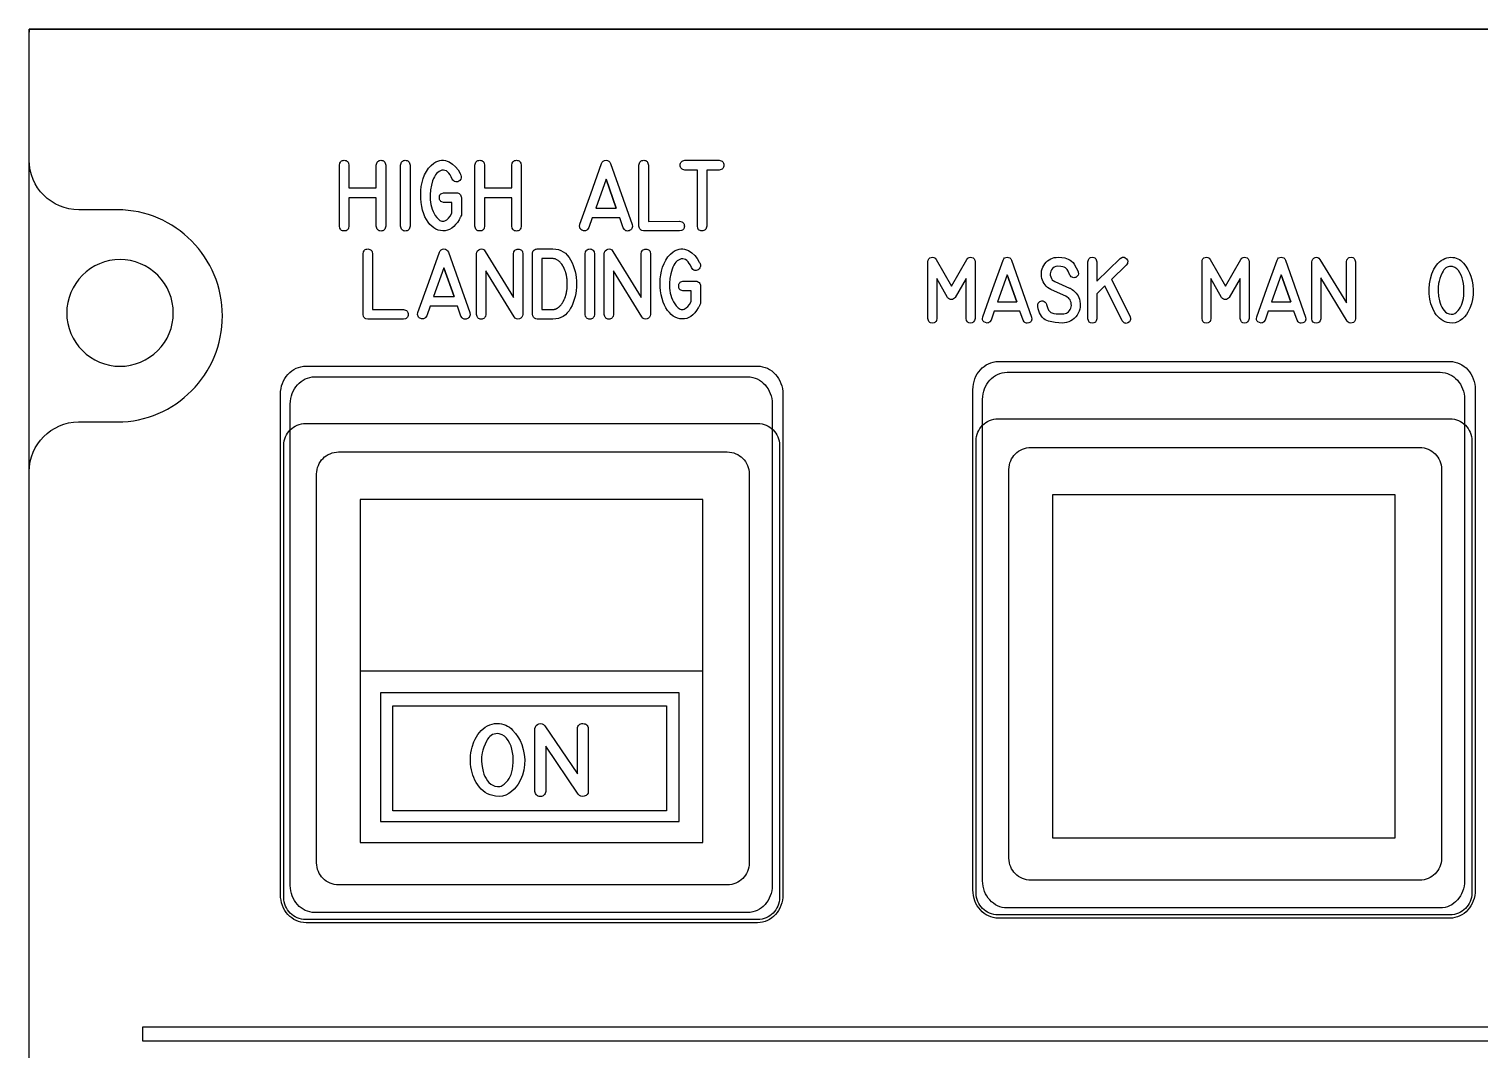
# Model space of a CAD drawing. Extents: x 27 to 704, y 10 to 614.
# Drawn here: x 27 to 94.7, y 132.2 to 179.8 of the extents above; entities that cross this region are included whole.
import ezdxf

# ---------------------------------------------------------------- set-up
doc = ezdxf.new("R2010")
doc.units = 0
for name, color, linetype in [('_BACKPANEL', 5, 'CONTINUOUS'), ('_ENGRAVING', 105, 'CONTINUOUS'), ('_LABELS', 30, 'CONTINUOUS'), ('_TOPLAYER', 1, 'CONTINUOUS')]:
    doc.layers.add(name, color=color, linetype=linetype)

msp = doc.modelspace()

# ---------------------------------------------------------------- linework, layer by layer
at = {"layer": '_BACKPANEL'}
for points in [[(171.966, 179.812), (26.966, 179.812), (26.965, 179.505), (26.965, 95.286), (26.965, 85.761), (168.214, 11.532), (170.976, 10.069), (171.088, 10.016), (171.201, 9.98), (171.266, 9.968), (171.333, 9.964), (171.46, 9.977), (171.579, 10.014), (171.687, 10.073), (171.78, 10.15), (171.858, 10.245), (171.916, 10.353), (171.953, 10.473), (171.966, 10.601), (171.966, 13.81), (171.966, 19.086), (171.966, 179.424)], [(39.889, 161.407), (60.985, 161.407), (61.09, 161.401), (61.193, 161.386), (61.291, 161.361), (61.386, 161.326), (61.475, 161.283), (61.56, 161.232), (61.639, 161.173), (61.712, 161.106), (61.778, 161.034), (61.837, 160.955), (61.889, 160.87), (61.932, 160.78), (61.966, 160.685), (61.991, 160.587), (62.007, 160.485), (62.012, 160.379), (62.012, 139.284), (62.007, 139.179), (61.991, 139.077), (61.966, 138.978), (61.932, 138.884), (61.889, 138.794), (61.837, 138.709), (61.778, 138.63), (61.712, 138.557), (61.639, 138.491), (61.56, 138.432), (61.475, 138.38), (61.386, 138.337), (61.291, 138.303), (61.193, 138.278), (61.09, 138.262), (60.985, 138.257), (39.889, 138.257), (39.784, 138.262), (39.682, 138.278), (39.583, 138.303), (39.489, 138.337), (39.399, 138.38), (39.314, 138.432), (39.235, 138.491), (39.162, 138.557), (39.096, 138.63), (39.037, 138.709), (38.986, 138.794), (38.943, 138.884), (38.908, 138.978), (38.883, 139.077), (38.868, 139.179), (38.862, 139.284), (38.862, 160.379), (38.868, 160.485), (38.883, 160.587), (38.908, 160.685), (38.943, 160.78), (38.986, 160.87), (39.037, 160.955), (39.096, 161.034), (39.162, 161.106), (39.235, 161.173), (39.314, 161.232), (39.399, 161.283), (39.489, 161.326), (39.583, 161.361), (39.682, 161.386), (39.784, 161.401)], [(72.215, 161.621), (93.311, 161.621), (93.416, 161.616), (93.518, 161.6), (93.617, 161.575), (93.711, 161.54), (93.801, 161.497), (93.886, 161.446), (93.965, 161.387), (94.038, 161.321), (94.104, 161.248), (94.163, 161.169), (94.214, 161.084), (94.257, 160.994), (94.292, 160.9), (94.317, 160.801), (94.333, 160.699), (94.338, 160.593), (94.338, 139.498), (94.333, 139.393), (94.317, 139.291), (94.292, 139.192), (94.257, 139.098), (94.214, 139.008), (94.163, 138.923), (94.104, 138.844), (94.038, 138.771), (93.965, 138.705), (93.886, 138.646), (93.801, 138.595), (93.711, 138.551), (93.617, 138.517), (93.518, 138.492), (93.416, 138.476), (93.311, 138.471), (72.215, 138.471), (72.11, 138.476), (72.008, 138.492), (71.909, 138.517), (71.815, 138.551), (71.725, 138.595), (71.64, 138.646), (71.561, 138.705), (71.488, 138.771), (71.422, 138.844), (71.363, 138.923), (71.312, 139.008), (71.268, 139.098), (71.234, 139.192), (71.209, 139.291), (71.193, 139.393), (71.188, 139.498), (71.188, 160.593), (71.193, 160.699), (71.209, 160.801), (71.234, 160.9), (71.268, 160.994), (71.312, 161.084), (71.363, 161.169), (71.422, 161.248), (71.488, 161.321), (71.561, 161.387), (71.64, 161.446), (71.725, 161.497), (71.815, 161.54), (71.909, 161.575), (72.008, 161.6), (72.11, 161.616)]]:
    msp.add_lwpolyline(points, close=True, dxfattribs=at)
msp.add_lwpolyline([(31.216, 164.074, 0.414214), (33.704, 166.562, 0.414214), (31.216, 169.051, 0.414214), (28.727, 166.562, 0.414214)], format="xyb", close=True, dxfattribs=at)
at = {"layer": '_ENGRAVING'}
for points in [[(41.457, 170.612), (41.457, 173.458), (41.483, 173.559), (41.505, 173.599), (41.531, 173.631), (41.562, 173.656), (41.599, 173.673), (41.64, 173.683), (41.687, 173.686), (41.734, 173.681), (41.775, 173.67), (41.81, 173.652), (41.839, 173.627), (41.864, 173.595), (41.882, 173.556), (41.902, 173.458), (41.902, 172.394), (43.173, 172.394), (43.173, 173.458), (43.199, 173.557), (43.22, 173.596), (43.245, 173.628), (43.276, 173.653), (43.311, 173.671), (43.351, 173.682), (43.396, 173.686), (43.441, 173.682), (43.482, 173.672), (43.517, 173.654), (43.548, 173.629), (43.573, 173.597), (43.594, 173.558), (43.621, 173.458), (43.621, 170.612), (43.594, 170.513), (43.573, 170.474), (43.548, 170.442), (43.517, 170.417), (43.482, 170.4), (43.441, 170.389), (43.396, 170.386), (43.351, 170.39), (43.311, 170.4), (43.276, 170.418), (43.245, 170.443), (43.22, 170.475), (43.199, 170.513), (43.173, 170.612), (43.173, 171.937), (41.902, 171.937), (41.902, 170.612), (41.882, 170.515), (41.864, 170.476), (41.839, 170.445), (41.81, 170.42), (41.775, 170.402), (41.734, 170.391), (41.687, 170.387), (41.64, 170.389), (41.599, 170.399), (41.562, 170.417), (41.531, 170.441), (41.505, 170.473), (41.483, 170.512)], [(44.759, 170.612), (44.732, 170.513), (44.711, 170.474), (44.685, 170.442), (44.654, 170.417), (44.619, 170.4), (44.579, 170.389), (44.534, 170.386), (44.489, 170.39), (44.448, 170.4), (44.413, 170.418), (44.383, 170.443), (44.357, 170.475), (44.337, 170.513), (44.31, 170.612), (44.31, 173.458), (44.337, 173.557), (44.357, 173.596), (44.383, 173.628), (44.413, 173.653), (44.448, 173.671), (44.489, 173.682), (44.534, 173.686), (44.579, 173.682), (44.619, 173.672), (44.654, 173.654), (44.685, 173.629), (44.711, 173.597), (44.732, 173.558), (44.759, 173.458)], [(46.332, 171.718), (46.318, 171.719), (46.233, 171.742), (46.2, 171.762), (46.173, 171.787), (46.152, 171.818), (46.137, 171.854), (46.125, 171.943), (46.137, 172.032), (46.152, 172.068), (46.173, 172.099), (46.2, 172.124), (46.233, 172.144), (46.318, 172.167), (46.332, 172.17), (46.346, 172.17), (46.929, 172.17), (46.973, 172.166), (47.014, 172.153), (47.051, 172.133), (47.086, 172.103), (47.115, 172.068), (47.135, 172.03), (47.147, 171.988), (47.151, 171.943), (47.151, 171.127), (47.132, 171.085), (47.121, 171.059), (47.11, 171.035), (47.098, 171.011), (47.085, 170.987), (47.074, 170.963), (47.061, 170.939), (47.047, 170.915), (46.968, 170.79), (46.885, 170.683), (46.797, 170.593), (46.704, 170.519), (46.606, 170.463), (46.504, 170.423), (46.397, 170.401), (46.286, 170.395), (46.175, 170.406), (46.068, 170.433), (45.965, 170.475), (45.868, 170.532), (45.774, 170.606), (45.686, 170.695), (45.602, 170.799), (45.522, 170.919), (45.453, 171.049), (45.394, 171.193), (45.344, 171.353), (45.304, 171.529), (45.275, 171.713), (45.258, 171.899), (45.253, 172.087), (45.261, 172.277), (45.283, 172.466), (45.319, 172.65), (45.37, 172.83), (45.436, 173.005), (45.518, 173.168), (45.618, 173.314), (45.736, 173.443), (45.872, 173.553), (45.963, 173.609), (46.053, 173.651), (46.142, 173.679), (46.231, 173.693), (46.319, 173.694), (46.406, 173.68), (46.493, 173.653), (46.58, 173.612), (46.741, 173.506), (46.881, 173.38), (46.998, 173.236), (47.095, 173.072), (47.107, 173.046), (47.117, 173.023), (47.129, 172.999), (47.147, 172.926), (47.146, 172.86), (47.126, 172.801), (47.088, 172.75), (47.041, 172.711), (46.993, 172.687), (46.942, 172.677), (46.889, 172.681), (46.839, 172.698), (46.794, 172.725), (46.756, 172.763), (46.723, 172.811), (46.676, 172.919), (46.624, 173.011), (46.57, 173.087), (46.512, 173.146), (46.451, 173.189), (46.386, 173.215), (46.319, 173.225), (46.247, 173.218), (46.177, 173.197), (46.111, 173.165), (46.049, 173.122), (45.993, 173.067), (45.94, 173), (45.893, 172.922), (45.849, 172.833), (45.811, 172.732), (45.751, 172.522), (45.712, 172.304), (45.694, 172.079), (45.699, 171.846), (45.71, 171.729), (45.729, 171.616), (45.755, 171.507), (45.79, 171.402), (45.831, 171.301), (45.881, 171.203), (45.937, 171.109), (46.002, 171.019), (46.096, 170.917), (46.144, 170.882), (46.191, 170.857), (46.239, 170.842), (46.287, 170.838), (46.336, 170.845), (46.384, 170.861), (46.476, 170.915), (46.558, 170.988), (46.629, 171.08), (46.69, 171.191), (46.708, 171.227), (46.708, 171.718)], [(47.787, 170.612), (47.787, 173.458), (47.814, 173.559), (47.835, 173.599), (47.861, 173.631), (47.892, 173.656), (47.929, 173.673), (47.971, 173.683), (48.017, 173.686), (48.064, 173.681), (48.105, 173.67), (48.14, 173.652), (48.17, 173.627), (48.194, 173.595), (48.212, 173.556), (48.232, 173.458), (48.232, 172.394), (49.503, 172.394), (49.503, 173.458), (49.53, 173.557), (49.55, 173.596), (49.576, 173.628), (49.606, 173.653), (49.641, 173.671), (49.681, 173.682), (49.727, 173.686), (49.772, 173.682), (49.812, 173.672), (49.847, 173.654), (49.878, 173.629), (49.904, 173.597), (49.924, 173.558), (49.952, 173.458), (49.952, 170.612), (49.924, 170.513), (49.904, 170.474), (49.878, 170.442), (49.847, 170.417), (49.812, 170.4), (49.772, 170.389), (49.727, 170.386), (49.681, 170.39), (49.641, 170.4), (49.606, 170.418), (49.576, 170.443), (49.55, 170.475), (49.53, 170.513), (49.503, 170.612), (49.503, 171.937), (48.232, 171.937), (48.232, 170.612), (48.212, 170.515), (48.194, 170.476), (48.17, 170.445), (48.14, 170.42), (48.105, 170.402), (48.064, 170.391), (48.017, 170.387), (47.971, 170.389), (47.929, 170.399), (47.892, 170.417), (47.861, 170.441), (47.835, 170.473), (47.814, 170.512)], [(52.688, 170.7), (53.194, 172.119), (53.701, 173.538), (53.734, 173.603), (53.779, 173.649), (53.837, 173.677), (53.908, 173.686), (53.979, 173.678), (54.038, 173.65), (54.083, 173.604), (54.117, 173.538), (55.129, 170.692), (55.138, 170.589), (55.132, 170.545), (55.118, 170.506), (55.098, 170.472), (55.07, 170.443), (55.035, 170.418), (54.993, 170.399), (54.948, 170.387), (54.907, 170.383), (54.867, 170.388), (54.831, 170.4), (54.797, 170.421), (54.765, 170.451), (54.71, 170.535), (54.548, 170.995), (53.261, 170.995), (53.103, 170.546), (53.047, 170.462), (53.015, 170.432), (52.981, 170.411), (52.943, 170.399), (52.903, 170.395), (52.861, 170.4), (52.816, 170.413), (52.773, 170.433), (52.738, 170.457), (52.71, 170.486), (52.69, 170.52), (52.678, 170.558), (52.674, 170.601)], [(55.664, 170.388), (55.577, 170.407), (55.541, 170.426), (55.511, 170.451), (55.485, 170.482), (55.465, 170.519), (55.44, 170.612), (55.44, 173.458), (55.467, 173.559), (55.488, 173.599), (55.514, 173.631), (55.545, 173.656), (55.582, 173.673), (55.623, 173.683), (55.67, 173.686), (55.717, 173.681), (55.758, 173.67), (55.793, 173.652), (55.823, 173.627), (55.847, 173.595), (55.865, 173.556), (55.885, 173.458), (55.885, 170.837), (57.342, 170.839), (57.44, 170.815), (57.479, 170.794), (57.51, 170.768), (57.534, 170.737), (57.551, 170.699), (57.561, 170.656), (57.564, 170.608), (57.56, 170.56), (57.549, 170.517), (57.532, 170.481), (57.507, 170.45), (57.476, 170.426), (57.438, 170.407), (57.341, 170.388)], [(58.171, 170.615), (58.171, 173.233), (57.591, 173.233), (57.494, 173.253), (57.456, 173.273), (57.425, 173.298), (57.401, 173.329), (57.384, 173.366), (57.374, 173.41), (57.371, 173.459), (57.374, 173.508), (57.385, 173.551), (57.402, 173.588), (57.426, 173.62), (57.457, 173.645), (57.495, 173.665), (57.591, 173.686), (59.194, 173.686), (59.289, 173.666), (59.327, 173.646), (59.357, 173.621), (59.381, 173.589), (59.398, 173.552), (59.409, 173.508), (59.412, 173.459), (59.409, 173.409), (59.399, 173.366), (59.382, 173.328), (59.358, 173.297), (59.327, 173.272), (59.29, 173.253), (59.194, 173.233), (58.616, 173.233), (58.616, 170.615), (58.588, 170.515), (58.566, 170.476), (58.539, 170.445), (58.508, 170.42), (58.471, 170.403), (58.43, 170.393), (58.383, 170.39), (58.337, 170.394), (58.296, 170.405), (58.261, 170.423), (58.231, 170.448), (58.208, 170.479), (58.19, 170.518)], [(54.387, 171.447), (53.907, 172.8), (53.423, 171.447)], [(53.907, 172.8), (54.387, 171.447)], [(42.783, 166.274), (42.697, 166.292), (42.662, 166.311), (42.631, 166.336), (42.606, 166.366), (42.586, 166.403), (42.561, 166.496), (42.561, 169.321), (42.587, 169.421), (42.608, 169.46), (42.634, 169.492), (42.666, 169.517), (42.702, 169.534), (42.743, 169.544), (42.79, 169.547), (42.836, 169.542), (42.876, 169.531), (42.911, 169.513), (42.941, 169.488), (42.965, 169.457), (42.983, 169.418), (43.003, 169.321), (43.003, 166.72), (44.449, 166.721), (44.546, 166.697), (44.585, 166.677), (44.616, 166.651), (44.64, 166.62), (44.657, 166.583), (44.667, 166.54), (44.669, 166.492), (44.665, 166.444), (44.655, 166.402), (44.637, 166.366), (44.613, 166.335), (44.582, 166.311), (44.544, 166.293), (44.448, 166.274)], [(45.126, 166.584), (45.629, 167.992), (46.132, 169.401), (46.165, 169.464), (46.21, 169.51), (46.267, 169.538), (46.338, 169.548), (46.408, 169.539), (46.466, 169.512), (46.512, 169.465), (46.545, 169.401), (47.549, 166.576), (47.558, 166.473), (47.552, 166.429), (47.539, 166.39), (47.519, 166.357), (47.491, 166.328), (47.456, 166.304), (47.414, 166.285), (47.37, 166.273), (47.329, 166.269), (47.29, 166.273), (47.253, 166.286), (47.22, 166.307), (47.188, 166.336), (47.134, 166.419), (46.972, 166.876), (45.695, 166.876), (45.538, 166.43), (45.483, 166.347), (45.451, 166.317), (45.417, 166.297), (45.38, 166.284), (45.34, 166.281), (45.298, 166.285), (45.253, 166.299), (45.211, 166.318), (45.176, 166.342), (45.149, 166.371), (45.129, 166.405), (45.117, 166.442), (45.112, 166.485)], [(50.022, 166.496), (50.012, 166.42), (49.983, 166.359), (49.933, 166.313), (49.863, 166.283), (49.788, 166.271), (49.722, 166.284), (49.665, 166.319), (49.616, 166.378), (48.3, 168.53), (48.3, 166.496), (48.273, 166.398), (48.253, 166.36), (48.227, 166.328), (48.197, 166.304), (48.162, 166.286), (48.123, 166.276), (48.078, 166.272), (48.034, 166.276), (47.994, 166.286), (47.959, 166.304), (47.929, 166.328), (47.904, 166.36), (47.884, 166.398), (47.858, 166.496), (47.858, 169.317), (47.877, 169.393), (47.911, 169.455), (47.961, 169.503), (48.025, 169.536), (48.094, 169.55), (48.156, 169.538), (48.213, 169.5), (48.264, 169.437), (49.58, 167.282), (49.58, 169.317), (49.606, 169.417), (49.626, 169.456), (49.652, 169.488), (49.683, 169.513), (49.72, 169.53), (49.761, 169.541), (49.808, 169.544), (49.855, 169.539), (49.896, 169.529), (49.931, 169.511), (49.961, 169.486), (49.985, 169.454), (50.003, 169.415), (50.022, 169.317)], [(50.692, 169.548), (51.43, 169.548), (51.563, 169.54), (51.688, 169.516), (51.803, 169.476), (51.911, 169.42), (52.01, 169.348), (52.1, 169.26), (52.181, 169.156), (52.254, 169.036), (52.318, 168.907), (52.374, 168.774), (52.421, 168.638), (52.46, 168.499), (52.49, 168.357), (52.511, 168.212), (52.524, 168.063), (52.528, 167.911), (52.524, 167.76), (52.511, 167.611), (52.49, 167.466), (52.46, 167.323), (52.421, 167.184), (52.374, 167.049), (52.318, 166.916), (52.253, 166.787), (52.18, 166.667), (52.099, 166.563), (52.009, 166.475), (51.91, 166.403), (51.803, 166.347), (51.687, 166.307), (51.563, 166.283), (51.43, 166.275), (50.692, 166.275), (50.695, 166.275), (50.692, 166.275), (50.635, 166.285), (50.564, 166.313), (50.513, 166.359), (50.483, 166.422), (50.474, 166.502), (50.472, 166.502), (50.474, 169.324), (50.472, 169.337), (50.478, 169.379), (50.492, 169.418), (50.512, 169.454), (50.54, 169.486), (50.574, 169.513), (50.61, 169.532), (50.65, 169.544), (50.693, 169.548)], [(53.373, 166.496), (53.346, 166.397), (53.326, 166.359), (53.3, 166.327), (53.27, 166.303), (53.235, 166.285), (53.195, 166.275), (53.15, 166.271), (53.105, 166.275), (53.065, 166.286), (53.03, 166.303), (53, 166.328), (52.975, 166.359), (52.954, 166.398), (52.928, 166.496), (52.928, 169.321), (52.954, 169.419), (52.975, 169.458), (53, 169.49), (53.03, 169.515), (53.065, 169.532), (53.105, 169.543), (53.15, 169.547), (53.195, 169.543), (53.235, 169.533), (53.27, 169.515), (53.3, 169.491), (53.326, 169.459), (53.346, 169.42), (53.373, 169.321)], [(55.983, 166.496), (55.973, 166.42), (55.943, 166.359), (55.893, 166.313), (55.823, 166.283), (55.748, 166.271), (55.682, 166.284), (55.625, 166.319), (55.577, 166.378), (54.26, 168.53), (54.26, 166.496), (54.233, 166.398), (54.213, 166.36), (54.187, 166.328), (54.157, 166.304), (54.122, 166.286), (54.083, 166.276), (54.038, 166.272), (53.994, 166.276), (53.954, 166.286), (53.92, 166.304), (53.89, 166.328), (53.865, 166.36), (53.844, 166.398), (53.818, 166.496), (53.818, 169.317), (53.837, 169.393), (53.872, 169.455), (53.921, 169.503), (53.985, 169.536), (54.054, 169.55), (54.117, 169.538), (54.173, 169.5), (54.224, 169.437), (55.541, 167.282), (55.541, 169.317), (55.566, 169.417), (55.587, 169.456), (55.612, 169.488), (55.644, 169.513), (55.68, 169.53), (55.722, 169.541), (55.769, 169.544), (55.815, 169.539), (55.856, 169.529), (55.892, 169.511), (55.921, 169.486), (55.945, 169.454), (55.963, 169.415), (55.983, 169.317)], [(57.504, 167.593), (57.49, 167.595), (57.407, 167.618), (57.374, 167.638), (57.347, 167.663), (57.326, 167.693), (57.311, 167.729), (57.299, 167.817), (57.311, 167.905), (57.326, 167.941), (57.347, 167.972), (57.374, 167.997), (57.407, 168.016), (57.49, 168.039), (57.504, 168.042), (57.518, 168.042), (58.097, 168.042), (58.141, 168.038), (58.181, 168.026), (58.219, 168.005), (58.253, 167.976), (58.281, 167.941), (58.301, 167.903), (58.314, 167.862), (58.318, 167.817), (58.318, 167.007), (58.299, 166.966), (58.288, 166.94), (58.277, 166.916), (58.264, 166.892), (58.252, 166.868), (58.241, 166.844), (58.228, 166.82), (58.214, 166.796), (58.136, 166.673), (58.053, 166.566), (57.966, 166.477), (57.873, 166.404), (57.777, 166.348), (57.675, 166.309), (57.569, 166.286), (57.459, 166.281), (57.348, 166.292), (57.242, 166.318), (57.141, 166.36), (57.044, 166.417), (56.951, 166.49), (56.863, 166.578), (56.779, 166.682), (56.7, 166.801), (56.632, 166.929), (56.573, 167.073), (56.524, 167.232), (56.484, 167.406), (56.455, 167.588), (56.438, 167.773), (56.434, 167.96), (56.442, 168.149), (56.463, 168.336), (56.499, 168.519), (56.55, 168.697), (56.615, 168.871), (56.696, 169.033), (56.796, 169.178), (56.913, 169.305), (57.048, 169.415), (57.138, 169.47), (57.227, 169.512), (57.316, 169.54), (57.404, 169.554), (57.491, 169.555), (57.578, 169.541), (57.665, 169.514), (57.75, 169.473), (57.91, 169.368), (58.049, 169.244), (58.166, 169.1), (58.261, 168.937), (58.274, 168.912), (58.283, 168.889), (58.296, 168.865), (58.313, 168.793), (58.312, 168.727), (58.293, 168.669), (58.255, 168.618), (58.209, 168.579), (58.16, 168.555), (58.11, 168.545), (58.058, 168.55), (58.007, 168.566), (57.963, 168.593), (57.925, 168.631), (57.893, 168.678), (57.845, 168.786), (57.795, 168.877), (57.741, 168.952), (57.683, 169.011), (57.622, 169.053), (57.558, 169.079), (57.491, 169.089), (57.42, 169.083), (57.35, 169.062), (57.285, 169.03), (57.224, 168.987), (57.168, 168.932), (57.116, 168.866), (57.068, 168.789), (57.025, 168.7), (56.987, 168.6), (56.927, 168.392), (56.889, 168.176), (56.872, 167.952), (56.876, 167.721), (56.887, 167.605), (56.906, 167.493), (56.932, 167.385), (56.966, 167.28), (57.007, 167.179), (57.056, 167.083), (57.113, 166.989), (57.177, 166.9), (57.27, 166.799), (57.318, 166.763), (57.365, 166.739), (57.412, 166.724), (57.46, 166.72), (57.508, 166.727), (57.556, 166.743), (57.647, 166.797), (57.728, 166.869), (57.799, 166.961), (57.86, 167.071), (57.877, 167.106), (57.877, 167.593)], [(46.813, 167.325), (46.336, 168.667), (45.857, 167.325)], [(46.336, 168.667), (46.813, 167.325)], [(51.43, 166.726), (51.436, 166.726), (51.444, 166.726), (51.449, 166.727), (51.456, 166.728), (51.463, 166.728), (51.472, 166.729), (51.478, 166.73), (51.486, 166.731), (51.492, 166.732), (51.5, 166.732), (51.513, 166.735), (51.519, 166.738), (51.527, 166.742), (51.534, 166.743), (51.543, 166.745), (51.549, 166.747), (51.557, 166.75), (51.571, 166.756), (51.586, 166.763), (51.593, 166.765), (51.601, 166.769), (51.613, 166.777), (51.629, 166.785), (51.635, 166.789), (51.643, 166.795), (51.657, 166.804), (51.664, 166.808), (51.673, 166.814), (51.679, 166.819), (51.687, 166.825), (51.693, 166.829), (51.701, 166.835), (51.717, 166.847), (51.729, 166.86), (51.735, 166.867), (51.743, 166.875), (51.749, 166.881), (51.757, 166.889), (51.771, 166.902), (51.778, 166.908), (51.785, 166.916), (51.792, 166.923), (51.8, 166.932), (51.812, 166.948), (51.826, 166.966), (51.839, 166.983), (51.845, 166.992), (51.853, 167.001), (51.858, 167.01), (51.865, 167.02), (51.871, 167.03), (51.878, 167.041), (51.89, 167.06), (51.896, 167.07), (51.903, 167.081), (51.908, 167.091), (51.916, 167.101), (51.925, 167.122), (51.93, 167.133), (51.937, 167.146), (51.943, 167.157), (51.95, 167.168), (51.954, 167.18), (51.959, 167.192), (51.97, 167.216), (51.981, 167.242), (51.985, 167.254), (51.991, 167.268), (51.995, 167.28), (52, 167.295), (52.008, 167.32), (52.012, 167.333), (52.017, 167.347), (52.025, 167.375), (52.035, 167.402), (52.037, 167.415), (52.041, 167.431), (52.044, 167.444), (52.049, 167.459), (52.051, 167.471), (52.055, 167.486), (52.06, 167.517), (52.062, 167.53), (52.066, 167.546), (52.068, 167.559), (52.071, 167.574), (52.075, 167.605), (52.078, 167.619), (52.082, 167.635), (52.085, 167.665), (52.086, 167.679), (52.088, 167.696), (52.091, 167.726), (52.093, 167.756), (52.094, 167.788), (52.096, 167.819), (52.097, 167.834), (52.099, 167.851), (52.1, 167.864), (52.1, 167.881), (52.1, 167.895), (52.1, 167.911), (52.1, 167.927), (52.1, 167.942), (52.1, 167.957), (52.099, 167.974), (52.099, 167.988), (52.099, 168.004), (52.096, 168.036), (52.094, 168.065), (52.091, 168.098), (52.09, 168.127), (52.086, 168.157), (52.084, 168.172), (52.083, 168.188), (52.077, 168.218), (52.074, 168.232), (52.072, 168.247), (52.068, 168.277), (52.063, 168.308), (52.055, 168.336), (52.05, 168.364), (52.046, 168.377), (52.042, 168.392), (52.038, 168.406), (52.035, 168.421), (52.027, 168.448), (52.019, 168.475), (52.013, 168.487), (52.01, 168.501), (52, 168.528), (51.991, 168.554), (51.985, 168.566), (51.981, 168.579), (51.975, 168.59), (51.97, 168.603), (51.959, 168.627), (51.95, 168.65), (51.939, 168.674), (51.933, 168.684), (51.928, 168.694), (51.916, 168.717), (51.903, 168.737), (51.896, 168.748), (51.89, 168.758), (51.878, 168.777), (51.872, 168.787), (51.867, 168.797), (51.84, 168.833), (51.815, 168.868), (51.787, 168.9), (51.759, 168.931), (51.732, 168.958), (51.702, 168.982), (51.673, 169.006), (51.643, 169.027), (51.615, 169.044), (51.586, 169.059), (51.557, 169.07), (51.527, 169.081), (51.513, 169.085), (51.5, 169.091), (51.472, 169.095), (51.444, 169.097), (51.436, 169.097), (51.43, 169.097), (50.913, 169.097), (50.913, 166.726)], [(71.134, 166.297), (71.109, 166.205), (71.066, 166.14), (71.038, 166.117), (71.005, 166.101), (70.926, 166.088), (70.847, 166.101), (70.814, 166.118), (70.786, 166.141), (70.743, 166.206), (70.719, 166.297), (70.719, 168.172), (70.214, 167.291), (70.172, 167.248), (70.128, 167.216), (70.082, 167.196), (70.033, 167.188), (69.985, 167.192), (69.939, 167.211), (69.896, 167.244), (69.856, 167.291), (69.354, 168.168), (69.355, 166.297), (69.333, 166.206), (69.314, 166.17), (69.29, 166.141), (69.261, 166.118), (69.227, 166.102), (69.142, 166.089), (69.059, 166.103), (69.025, 166.119), (68.997, 166.142), (68.974, 166.171), (68.957, 166.207), (68.938, 166.297), (68.938, 168.949), (68.952, 169.026), (68.982, 169.087), (69.027, 169.13), (69.087, 169.155), (69.153, 169.162), (69.215, 169.148), (69.273, 169.114), (69.326, 169.06), (70.034, 167.818), (70.75, 169.06), (70.803, 169.114), (70.86, 169.148), (70.921, 169.161), (70.986, 169.154), (71.046, 169.129), (71.091, 169.086), (71.12, 169.026), (71.134, 168.949)], [(71.498, 166.377), (71.97, 167.7), (72.443, 169.024), (72.474, 169.084), (72.516, 169.127), (72.57, 169.153), (72.636, 169.162), (72.702, 169.154), (72.757, 169.128), (72.8, 169.085), (72.831, 169.024), (73.775, 166.369), (73.783, 166.273), (73.777, 166.232), (73.765, 166.195), (73.746, 166.163), (73.72, 166.136), (73.648, 166.096), (73.567, 166.081), (73.531, 166.085), (73.497, 166.097), (73.465, 166.117), (73.436, 166.144), (73.384, 166.222), (73.233, 166.652), (72.032, 166.652), (71.885, 166.233), (71.833, 166.154), (71.803, 166.127), (71.771, 166.107), (71.736, 166.096), (71.699, 166.092), (71.617, 166.109), (71.545, 166.15), (71.519, 166.177), (71.5, 166.209), (71.489, 166.244), (71.485, 166.284)], [(75.546, 167.724), (75.57, 167.713), (75.596, 167.7), (75.62, 167.686), (75.643, 167.672), (75.667, 167.658), (75.736, 167.606), (75.799, 167.551), (75.854, 167.49), (75.903, 167.425), (75.944, 167.355), (75.979, 167.28), (76.007, 167.201), (76.028, 167.117), (76.044, 166.98), (76.039, 166.839), (76.022, 166.739), (75.992, 166.643), (75.951, 166.55), (75.899, 166.462), (75.837, 166.38), (75.767, 166.308), (75.69, 166.246), (75.605, 166.194), (75.509, 166.149), (75.412, 166.117), (75.313, 166.098), (75.212, 166.092), (75.043, 166.097), (74.878, 166.114), (74.717, 166.142), (74.559, 166.181), (74.485, 166.208), (74.415, 166.244), (74.351, 166.29), (74.293, 166.345), (74.241, 166.41), (74.194, 166.483), (74.152, 166.567), (74.116, 166.659), (74.09, 166.761), (74.069, 166.866), (74.064, 166.919), (74.071, 166.968), (74.09, 167.014), (74.121, 167.057), (74.161, 167.092), (74.205, 167.114), (74.253, 167.123), (74.306, 167.12), (74.36, 167.102), (74.405, 167.071), (74.441, 167.028), (74.468, 166.973), (74.473, 166.959), (74.514, 166.813), (74.57, 166.699), (74.602, 166.655), (74.638, 166.619), (74.677, 166.59), (74.719, 166.571), (74.816, 166.543), (74.93, 166.525), (75.061, 166.515), (75.209, 166.514), (75.278, 166.518), (75.342, 166.531), (75.4, 166.552), (75.452, 166.583), (75.499, 166.621), (75.54, 166.669), (75.575, 166.725), (75.605, 166.79), (75.624, 166.852), (75.632, 166.915), (75.631, 166.98), (75.62, 167.046), (75.6, 167.109), (75.572, 167.168), (75.536, 167.22), (75.492, 167.267), (75.442, 167.304), (75.38, 167.338), (74.698, 167.643), (74.676, 167.655), (74.596, 167.702), (74.524, 167.754), (74.461, 167.811), (74.405, 167.873), (74.357, 167.939), (74.317, 168.01), (74.285, 168.086), (74.261, 168.166), (74.241, 168.261), (74.232, 168.354), (74.234, 168.444), (74.246, 168.531), (74.268, 168.616), (74.301, 168.699), (74.344, 168.779), (74.398, 168.856), (74.46, 168.928), (74.526, 168.99), (74.596, 169.043), (74.672, 169.085), (74.751, 169.119), (74.836, 169.143), (74.925, 169.157), (75.019, 169.162), (75.181, 169.157), (75.334, 169.128), (75.408, 169.109), (75.483, 169.079), (75.57, 169.031), (75.647, 168.974), (75.712, 168.909), (75.767, 168.836), (75.861, 168.675), (75.945, 168.501), (75.958, 168.462), (75.963, 168.392), (75.944, 168.329), (75.907, 168.272), (75.876, 168.245), (75.837, 168.222), (75.796, 168.209), (75.753, 168.205), (75.708, 168.212), (75.665, 168.227), (75.627, 168.252), (75.595, 168.287), (75.568, 168.332), (75.486, 168.51), (75.434, 168.593), (75.365, 168.66), (75.302, 168.696), (75.235, 168.72), (75.14, 168.737), (75.004, 168.741), (74.911, 168.729), (74.83, 168.696), (74.76, 168.642), (74.702, 168.567), (74.672, 168.511), (74.654, 168.451), (74.646, 168.389), (74.649, 168.323), (74.667, 168.244), (74.698, 168.175), (74.743, 168.115), (74.802, 168.064), (74.816, 168.055), (74.832, 168.045), (74.848, 168.037), (74.866, 168.03)], [(77.905, 169.105), (77.987, 169.151), (78.026, 169.161), (78.064, 169.164), (78.1, 169.158), (78.136, 169.143), (78.203, 169.091), (78.251, 169.02), (78.262, 168.984), (78.266, 168.948), (78.261, 168.911), (78.247, 168.874), (78.195, 168.799), (77.514, 168.13), (78.378, 166.392), (78.395, 166.294), (78.392, 166.252), (78.383, 166.213), (78.367, 166.179), (78.343, 166.149), (78.275, 166.101), (78.196, 166.077), (78.16, 166.078), (78.125, 166.086), (78.093, 166.103), (78.062, 166.127), (78.007, 166.201), (77.2, 167.824), (76.824, 167.455), (76.824, 166.294), (76.799, 166.202), (76.779, 166.166), (76.754, 166.136), (76.725, 166.113), (76.69, 166.097), (76.608, 166.085), (76.526, 166.099), (76.494, 166.115), (76.466, 166.138), (76.444, 166.168), (76.427, 166.204), (76.409, 166.294), (76.409, 168.949), (76.427, 169.04), (76.444, 169.076), (76.466, 169.106), (76.494, 169.129), (76.526, 169.146), (76.608, 169.161), (76.69, 169.149), (76.725, 169.133), (76.754, 169.11), (76.779, 169.08), (76.799, 169.043), (76.824, 168.949), (76.824, 168.043)], [(83.928, 166.297), (83.903, 166.205), (83.86, 166.14), (83.832, 166.117), (83.799, 166.101), (83.72, 166.088), (83.641, 166.101), (83.608, 166.118), (83.58, 166.141), (83.538, 166.206), (83.513, 166.297), (83.513, 168.172), (83.008, 167.291), (82.966, 167.248), (82.922, 167.216), (82.876, 167.196), (82.827, 167.188), (82.779, 167.192), (82.733, 167.211), (82.69, 167.244), (82.65, 167.291), (82.148, 168.168), (82.149, 166.297), (82.127, 166.206), (82.108, 166.17), (82.084, 166.141), (82.055, 166.118), (82.021, 166.102), (81.937, 166.089), (81.853, 166.103), (81.819, 166.119), (81.791, 166.142), (81.768, 166.171), (81.751, 166.207), (81.733, 166.297), (81.733, 168.949), (81.746, 169.026), (81.776, 169.087), (81.821, 169.13), (81.881, 169.155), (81.948, 169.162), (82.009, 169.148), (82.067, 169.114), (82.12, 169.06), (82.828, 167.818), (83.544, 169.06), (83.597, 169.114), (83.654, 169.148), (83.715, 169.161), (83.78, 169.154), (83.84, 169.129), (83.885, 169.086), (83.914, 169.026), (83.928, 168.949)], [(84.292, 166.377), (84.764, 167.7), (85.237, 169.024), (85.268, 169.084), (85.31, 169.127), (85.364, 169.153), (85.43, 169.162), (85.497, 169.154), (85.551, 169.128), (85.594, 169.085), (85.625, 169.024), (86.569, 166.369), (86.577, 166.273), (86.572, 166.232), (86.559, 166.195), (86.54, 166.163), (86.514, 166.136), (86.442, 166.096), (86.361, 166.081), (86.325, 166.085), (86.291, 166.097), (86.259, 166.117), (86.23, 166.144), (86.178, 166.222), (86.027, 166.652), (84.827, 166.652), (84.679, 166.233), (84.627, 166.154), (84.597, 166.127), (84.565, 166.107), (84.53, 166.096), (84.493, 166.092), (84.411, 166.109), (84.339, 166.15), (84.313, 166.177), (84.295, 166.209), (84.283, 166.244), (84.279, 166.284)], [(88.892, 166.294), (88.883, 166.223), (88.855, 166.165), (88.808, 166.123), (88.743, 166.094), (88.672, 166.083), (88.61, 166.095), (88.556, 166.128), (88.511, 166.183), (87.274, 168.206), (87.274, 166.294), (87.249, 166.202), (87.206, 166.137), (87.177, 166.114), (87.145, 166.097), (87.066, 166.084), (86.987, 166.097), (86.954, 166.114), (86.926, 166.137), (86.883, 166.202), (86.859, 166.294), (86.859, 168.946), (86.877, 169.017), (86.909, 169.075), (86.955, 169.12), (87.016, 169.151), (87.08, 169.164), (87.139, 169.153), (87.192, 169.118), (87.24, 169.058), (88.477, 167.033), (88.477, 168.946), (88.501, 169.039), (88.52, 169.076), (88.545, 169.106), (88.574, 169.129), (88.608, 169.146), (88.691, 169.158), (88.774, 169.144), (88.807, 169.127), (88.835, 169.104), (88.857, 169.074), (88.874, 169.038), (88.892, 168.946)], [(94.29, 168.278), (94.347, 168.068), (94.383, 167.854), (94.398, 167.636), (94.392, 167.414), (94.364, 167.196), (94.315, 166.986), (94.244, 166.787), (94.151, 166.598), (94.08, 166.487), (93.996, 166.385), (93.901, 166.292), (93.793, 166.207), (93.677, 166.14), (93.555, 166.099), (93.427, 166.084), (93.293, 166.095), (93.184, 166.12), (93.083, 166.154), (92.987, 166.199), (92.899, 166.253), (92.817, 166.317), (92.741, 166.391), (92.672, 166.475), (92.609, 166.569), (92.503, 166.772), (92.423, 166.986), (92.368, 167.212), (92.338, 167.448), (92.333, 167.689), (92.352, 167.926), (92.397, 168.16), (92.466, 168.392), (92.509, 168.503), (92.559, 168.606), (92.615, 168.701), (92.677, 168.788), (92.745, 168.868), (92.819, 168.94), (92.899, 169.004), (92.985, 169.06), (93.073, 169.104), (93.163, 169.136), (93.255, 169.155), (93.349, 169.162), (93.437, 169.157), (93.521, 169.144), (93.602, 169.123), (93.678, 169.092), (93.75, 169.053), (93.817, 169.005), (93.881, 168.949), (93.941, 168.883), (94.049, 168.741), (94.143, 168.593), (94.223, 168.438)], [(93.36, 168.735), (93.295, 168.731), (93.233, 168.717), (93.176, 168.694), (93.122, 168.661), (93.073, 168.619), (93.028, 168.568), (92.987, 168.508), (92.95, 168.438), (92.887, 168.295), (92.837, 168.163), (92.799, 168.041), (92.774, 167.931), (92.755, 167.762), (92.754, 167.56), (92.773, 167.344), (92.816, 167.13), (92.846, 167.026), (92.884, 166.928), (92.928, 166.835), (92.979, 166.747), (93.038, 166.669), (93.105, 166.605), (93.181, 166.556), (93.265, 166.521), (93.364, 166.502), (93.457, 166.509), (93.542, 166.543), (93.62, 166.604), (93.69, 166.68), (93.752, 166.758), (93.804, 166.839), (93.846, 166.922), (93.882, 167.015), (93.912, 167.122), (93.936, 167.242), (93.953, 167.375), (93.963, 167.516), (93.964, 167.656), (93.956, 167.796), (93.94, 167.936), (93.914, 168.073), (93.878, 168.202), (93.832, 168.325), (93.776, 168.44), (93.708, 168.543), (93.628, 168.624), (93.534, 168.686), (93.428, 168.726)], [(73.082, 167.074), (72.635, 168.335), (72.184, 167.074)], [(72.635, 168.335), (73.082, 167.074)], [(85.877, 167.074), (85.429, 168.335), (84.978, 167.074)], [(85.429, 168.335), (85.877, 167.074)], [(39.9, 164.082), (60.975, 164.082), (61.097, 164.075), (61.216, 164.055), (61.33, 164.023), (61.439, 163.978), (61.543, 163.923), (61.642, 163.857), (61.733, 163.781), (61.818, 163.696), (61.894, 163.603), (61.963, 163.501), (62.022, 163.393), (62.072, 163.277), (62.112, 163.156), (62.141, 163.03), (62.159, 162.898), (62.166, 162.763), (62.166, 139.422), (62.159, 139.287), (62.141, 139.156), (62.112, 139.029), (62.072, 138.908), (62.022, 138.793), (61.963, 138.684), (61.894, 138.582), (61.818, 138.489), (61.733, 138.404), (61.642, 138.328), (61.543, 138.262), (61.439, 138.207), (61.33, 138.163), (61.216, 138.13), (61.097, 138.11), (60.975, 138.103), (39.9, 138.103), (39.777, 138.11), (39.659, 138.13), (39.545, 138.163), (39.435, 138.207), (39.331, 138.262), (39.233, 138.328), (39.141, 138.404), (39.057, 138.489), (38.98, 138.582), (38.912, 138.684), (38.852, 138.793), (38.802, 138.908), (38.762, 139.029), (38.733, 139.156), (38.715, 139.287), (38.709, 139.422), (38.709, 162.763), (38.715, 162.898), (38.733, 163.03), (38.762, 163.156), (38.802, 163.277), (38.852, 163.393), (38.912, 163.501), (38.98, 163.603), (39.057, 163.696), (39.141, 163.781), (39.233, 163.857), (39.331, 163.923), (39.435, 163.978), (39.545, 164.023), (39.659, 164.055), (39.777, 164.075)], [(72.225, 164.296), (93.301, 164.296), (93.423, 164.289), (93.541, 164.269), (93.655, 164.237), (93.765, 164.193), (93.869, 164.137), (93.967, 164.071), (94.059, 163.996), (94.143, 163.911), (94.22, 163.817), (94.288, 163.716), (94.348, 163.607), (94.398, 163.492), (94.438, 163.37), (94.467, 163.244), (94.485, 163.113), (94.491, 162.977), (94.491, 139.636), (94.485, 139.501), (94.467, 139.37), (94.438, 139.243), (94.398, 139.122), (94.348, 139.007), (94.288, 138.898), (94.22, 138.797), (94.143, 138.703), (94.059, 138.618), (93.967, 138.542), (93.869, 138.476), (93.765, 138.421), (93.655, 138.377), (93.541, 138.344), (93.423, 138.324), (93.301, 138.318), (72.225, 138.318), (72.103, 138.324), (71.985, 138.344), (71.87, 138.377), (71.761, 138.421), (71.657, 138.476), (71.559, 138.542), (71.467, 138.618), (71.383, 138.703), (71.306, 138.797), (71.237, 138.898), (71.178, 139.007), (71.128, 139.122), (71.088, 139.243), (71.059, 139.37), (71.041, 139.501), (71.035, 139.636), (71.035, 162.977), (71.041, 163.113), (71.059, 163.244), (71.088, 163.37), (71.128, 163.492), (71.178, 163.607), (71.237, 163.716), (71.306, 163.817), (71.383, 163.911), (71.467, 163.996), (71.559, 164.071), (71.657, 164.137), (71.761, 164.193), (71.87, 164.237), (71.985, 164.269), (72.103, 164.289)], [(40.308, 163.582), (60.524, 163.582), (60.641, 163.575), (60.754, 163.556), (60.864, 163.525), (60.969, 163.482), (61.069, 163.429), (61.163, 163.366), (61.251, 163.293), (61.332, 163.211), (61.405, 163.121), (61.471, 163.023), (61.528, 162.919), (61.576, 162.808), (61.614, 162.691), (61.642, 162.569), (61.66, 162.443), (61.666, 162.313), (61.666, 139.851), (61.66, 139.721), (61.642, 139.594), (61.614, 139.473), (61.576, 139.356), (61.528, 139.245), (61.471, 139.14), (61.405, 139.043), (61.332, 138.953), (61.251, 138.871), (61.163, 138.798), (61.069, 138.734), (60.969, 138.681), (60.864, 138.639), (60.754, 138.607), (60.641, 138.588), (60.524, 138.582), (40.308, 138.582), (40.19, 138.588), (40.077, 138.607), (39.967, 138.639), (39.862, 138.681), (39.762, 138.734), (39.668, 138.798), (39.58, 138.871), (39.499, 138.953), (39.426, 139.043), (39.36, 139.14), (39.303, 139.245), (39.255, 139.356), (39.217, 139.473), (39.189, 139.594), (39.171, 139.721), (39.166, 139.851), (39.166, 162.313), (39.171, 162.443), (39.189, 162.569), (39.217, 162.691), (39.255, 162.808), (39.303, 162.919), (39.36, 163.023), (39.426, 163.121), (39.499, 163.211), (39.58, 163.293), (39.668, 163.366), (39.762, 163.429), (39.862, 163.482), (39.967, 163.525), (40.077, 163.556), (40.19, 163.575)], [(72.633, 163.796), (92.849, 163.796), (92.966, 163.789), (93.08, 163.77), (93.19, 163.739), (93.295, 163.697), (93.394, 163.643), (93.489, 163.58), (93.576, 163.507), (93.658, 163.425), (93.731, 163.335), (93.797, 163.237), (93.854, 163.133), (93.902, 163.022), (93.94, 162.905), (93.968, 162.783), (93.985, 162.657), (93.991, 162.527), (93.991, 140.065), (93.985, 139.935), (93.968, 139.809), (93.94, 139.687), (93.902, 139.57), (93.854, 139.459), (93.797, 139.354), (93.731, 139.257), (93.658, 139.167), (93.576, 139.085), (93.489, 139.012), (93.394, 138.949), (93.295, 138.895), (93.19, 138.853), (93.08, 138.822), (92.966, 138.803), (92.849, 138.796), (72.633, 138.796), (72.516, 138.803), (72.403, 138.822), (72.293, 138.853), (72.188, 138.895), (72.088, 138.949), (71.994, 139.012), (71.906, 139.085), (71.825, 139.167), (71.751, 139.257), (71.686, 139.354), (71.629, 139.459), (71.581, 139.57), (71.542, 139.687), (71.514, 139.809), (71.497, 139.935), (71.491, 140.065), (71.491, 162.527), (71.497, 162.657), (71.514, 162.783), (71.542, 162.905), (71.581, 163.022), (71.629, 163.133), (71.686, 163.237), (71.751, 163.335), (71.825, 163.425), (71.906, 163.507), (71.994, 163.58), (72.088, 163.643), (72.188, 163.697), (72.293, 163.739), (72.403, 163.77), (72.516, 163.789)], [(32.258, 132.59), (168.075, 132.59), (168.075, 133.226), (32.258, 133.226)]]:
    msp.add_lwpolyline(points, close=True, dxfattribs=at)
at = {"layer": '_LABELS'}
for points in [[(58.428, 141.847), (58.428, 157.849), (42.428, 157.849), (42.428, 141.847)], [(90.75, 142.073), (90.75, 158.075), (74.75, 158.075), (74.75, 142.073)], [(43.38, 148.831), (43.38, 148.688), (43.38, 142.831), (57.326, 142.831), (57.326, 148.831)], [(43.951, 148.232), (56.736, 148.232), (56.736, 143.331), (43.951, 143.331)], [(49.975, 146.425), (50.045, 146.193), (50.089, 145.957), (50.108, 145.716), (50.1, 145.471), (50.067, 145.229), (50.006, 144.998), (49.919, 144.777), (49.805, 144.568), (49.718, 144.445), (49.615, 144.333), (49.498, 144.23), (49.367, 144.136), (49.224, 144.062), (49.075, 144.016), (48.918, 143.999), (48.753, 144.011), (48.621, 144.039), (48.496, 144.077), (48.38, 144.126), (48.271, 144.187), (48.17, 144.258), (48.078, 144.34), (47.993, 144.432), (47.916, 144.536), (47.848, 144.647), (47.787, 144.761), (47.733, 144.877), (47.688, 144.997), (47.65, 145.12), (47.62, 145.247), (47.598, 145.376), (47.584, 145.508), (47.577, 145.641), (47.577, 145.774), (47.586, 145.906), (47.602, 146.037), (47.625, 146.167), (47.656, 146.296), (47.74, 146.551), (47.794, 146.674), (47.855, 146.788), (47.923, 146.893), (47.999, 146.99), (48.082, 147.078), (48.173, 147.157), (48.271, 147.228), (48.376, 147.29), (48.484, 147.34), (48.594, 147.375), (48.707, 147.396), (48.822, 147.403), (48.93, 147.398), (49.034, 147.384), (49.132, 147.36), (49.225, 147.326), (49.313, 147.283), (49.396, 147.23), (49.474, 147.167), (49.547, 147.095), (49.68, 146.938), (49.795, 146.774), (49.893, 146.603)], [(48.836, 146.932), (48.756, 146.926), (48.681, 146.911), (48.61, 146.885), (48.545, 146.849), (48.485, 146.803), (48.429, 146.747), (48.379, 146.68), (48.334, 146.603), (48.257, 146.445), (48.195, 146.298), (48.149, 146.164), (48.118, 146.042), (48.095, 145.855), (48.093, 145.632), (48.117, 145.392), (48.169, 145.156), (48.207, 145.042), (48.252, 144.933), (48.307, 144.83), (48.369, 144.733), (48.441, 144.647), (48.523, 144.576), (48.616, 144.522), (48.719, 144.483), (48.841, 144.461), (48.899, 144.462), (48.954, 144.469), (49.008, 144.485), (49.059, 144.507), (49.155, 144.575), (49.241, 144.659), (49.316, 144.745), (49.379, 144.835), (49.432, 144.926), (49.476, 145.029), (49.512, 145.147), (49.541, 145.28), (49.563, 145.428), (49.575, 145.583), (49.576, 145.738), (49.567, 145.893), (49.546, 146.048), (49.515, 146.199), (49.47, 146.342), (49.414, 146.477), (49.345, 146.605), (49.262, 146.718), (49.164, 146.809), (49.05, 146.876), (48.919, 146.922)], [(53.076, 144.232), (53.065, 144.153), (53.03, 144.09), (52.973, 144.042), (52.893, 144.011), (52.807, 143.999), (52.73, 144.012), (52.664, 144.048), (52.609, 144.109), (51.093, 146.346), (51.093, 144.232), (51.063, 144.131), (51.039, 144.091), (51.01, 144.058), (50.975, 144.033), (50.935, 144.014), (50.889, 144.003), (50.838, 144), (50.787, 144.003), (50.741, 144.014), (50.701, 144.033), (50.667, 144.058), (50.638, 144.091), (50.615, 144.131), (50.585, 144.232), (50.585, 147.164), (50.607, 147.243), (50.646, 147.307), (50.703, 147.357), (50.777, 147.391), (50.856, 147.406), (50.928, 147.393), (50.993, 147.354), (51.052, 147.289), (52.567, 145.049), (52.567, 147.164), (52.579, 147.22), (52.597, 147.268), (52.62, 147.308), (52.65, 147.341), (52.686, 147.367), (52.728, 147.385), (52.776, 147.396), (52.83, 147.399), (52.884, 147.395), (52.931, 147.383), (52.971, 147.365), (53.006, 147.339), (53.033, 147.306), (53.054, 147.266), (53.068, 147.219), (53.076, 147.164)]]:
    msp.add_lwpolyline(points, close=True, dxfattribs=at)
msp.add_lwpolyline([(58.428, 149.848), (42.428, 149.848)], dxfattribs=at)
msp.add_lwpolyline([(58.428, 149.848), (42.428, 149.848)], dxfattribs=at)
at = {"layer": '_TOPLAYER'}
for points in [[(26.966, 179.812), (171.966, 179.812)], [(26.973, 108.853), (26.973, 157.661), (26.973, 159.164), (26.986, 159.4), (27.023, 159.629), (27.08, 159.85), (27.158, 160.061), (27.256, 160.263), (27.371, 160.453), (27.504, 160.631), (27.652, 160.795), (27.815, 160.944), (27.992, 161.077), (28.182, 161.193), (28.382, 161.291), (28.594, 161.369), (28.814, 161.427), (29.042, 161.464), (29.278, 161.477), (31.09, 161.477), (31.343, 161.484), (31.592, 161.503), (31.837, 161.535), (32.079, 161.579), (32.316, 161.634), (32.549, 161.701), (32.777, 161.779), (33, 161.868), (33.217, 161.968), (33.428, 162.078), (33.634, 162.197), (33.833, 162.327), (34.025, 162.465), (34.21, 162.612), (34.388, 162.768), (34.559, 162.932), (34.721, 163.105), (34.875, 163.284), (35.021, 163.471), (35.158, 163.666), (35.285, 163.866), (35.403, 164.074), (35.512, 164.287), (35.61, 164.506), (35.698, 164.73), (35.775, 164.96), (35.841, 165.194), (35.896, 165.433), (35.939, 165.676), (35.97, 165.922), (35.989, 166.173), (35.995, 166.426), (35.989, 166.679), (35.97, 166.93), (35.939, 167.176), (35.896, 167.419), (35.841, 167.658), (35.775, 167.892), (35.698, 168.122), (35.61, 168.346), (35.512, 168.565), (35.403, 168.779), (35.285, 168.986), (35.158, 169.187), (35.021, 169.381), (34.875, 169.568), (34.721, 169.748), (34.559, 169.92), (34.388, 170.085), (34.21, 170.24), (34.025, 170.388), (33.833, 170.526), (33.634, 170.656), (33.428, 170.775), (33.217, 170.885), (33, 170.984), (32.777, 171.074), (32.549, 171.152), (32.316, 171.219), (32.079, 171.274), (31.837, 171.318), (31.592, 171.35), (31.343, 171.369), (31.09, 171.376), (29.288, 171.376), (29.052, 171.388), (28.822, 171.423), (28.6, 171.48), (28.387, 171.558), (28.185, 171.656), (27.994, 171.773), (27.815, 171.907), (27.651, 172.057), (27.501, 172.222), (27.368, 172.401), (27.252, 172.592), (27.155, 172.795), (27.077, 173.009), (27.02, 173.232), (26.985, 173.463), (26.973, 173.7), (26.966, 179.812)]]:
    msp.add_lwpolyline(points, dxfattribs=at)
for points in [[(41.42, 160.075), (59.569, 160.075), (59.674, 160.07), (59.776, 160.055), (59.875, 160.029), (59.969, 159.995), (60.059, 159.952), (60.143, 159.901), (60.222, 159.842), (60.295, 159.776), (60.361, 159.703), (60.42, 159.624), (60.471, 159.54), (60.514, 159.45), (60.549, 159.356), (60.574, 159.257), (60.589, 159.155), (60.595, 159.05), (60.595, 140.901), (60.589, 140.795), (60.574, 140.693), (60.549, 140.595), (60.514, 140.501), (60.471, 140.411), (60.42, 140.327), (60.361, 140.248), (60.295, 140.175), (60.222, 140.109), (60.143, 140.05), (60.059, 139.999), (59.969, 139.956), (59.875, 139.921), (59.776, 139.896), (59.674, 139.881), (59.569, 139.875), (41.42, 139.875), (41.315, 139.881), (41.213, 139.896), (41.114, 139.921), (41.02, 139.956), (40.93, 139.999), (40.846, 140.05), (40.767, 140.109), (40.694, 140.175), (40.628, 140.248), (40.569, 140.327), (40.518, 140.411), (40.475, 140.501), (40.441, 140.595), (40.415, 140.693), (40.4, 140.795), (40.395, 140.901), (40.395, 159.05), (40.4, 159.155), (40.415, 159.257), (40.441, 159.356), (40.475, 159.45), (40.518, 159.54), (40.569, 159.624), (40.628, 159.703), (40.694, 159.776), (40.767, 159.842), (40.846, 159.901), (40.93, 159.952), (41.02, 159.995), (41.114, 160.029), (41.213, 160.055), (41.315, 160.07)], [(73.746, 160.289), (91.895, 160.289), (92, 160.284), (92.102, 160.269), (92.201, 160.244), (92.295, 160.209), (92.385, 160.166), (92.469, 160.115), (92.548, 160.056), (92.621, 159.99), (92.687, 159.917), (92.746, 159.838), (92.797, 159.754), (92.84, 159.664), (92.874, 159.57), (92.9, 159.471), (92.915, 159.369), (92.92, 159.264), (92.92, 141.115), (92.915, 141.01), (92.9, 140.908), (92.874, 140.809), (92.84, 140.715), (92.797, 140.625), (92.746, 140.541), (92.687, 140.462), (92.621, 140.389), (92.548, 140.323), (92.469, 140.264), (92.385, 140.213), (92.295, 140.17), (92.201, 140.135), (92.102, 140.11), (92, 140.095), (91.895, 140.089), (73.746, 140.089), (73.64, 140.095), (73.538, 140.11), (73.44, 140.135), (73.346, 140.17), (73.256, 140.213), (73.172, 140.264), (73.093, 140.323), (73.02, 140.389), (72.954, 140.462), (72.895, 140.541), (72.844, 140.625), (72.801, 140.715), (72.766, 140.809), (72.741, 140.908), (72.726, 141.01), (72.72, 141.115), (72.72, 159.264), (72.726, 159.369), (72.741, 159.471), (72.766, 159.57), (72.801, 159.664), (72.844, 159.754), (72.895, 159.838), (72.954, 159.917), (73.02, 159.99), (73.093, 160.056), (73.172, 160.115), (73.256, 160.166), (73.346, 160.209), (73.44, 160.244), (73.538, 160.269), (73.64, 160.284)]]:
    msp.add_lwpolyline(points, close=True, dxfattribs=at)

doc.saveas('drawing.dxf')
